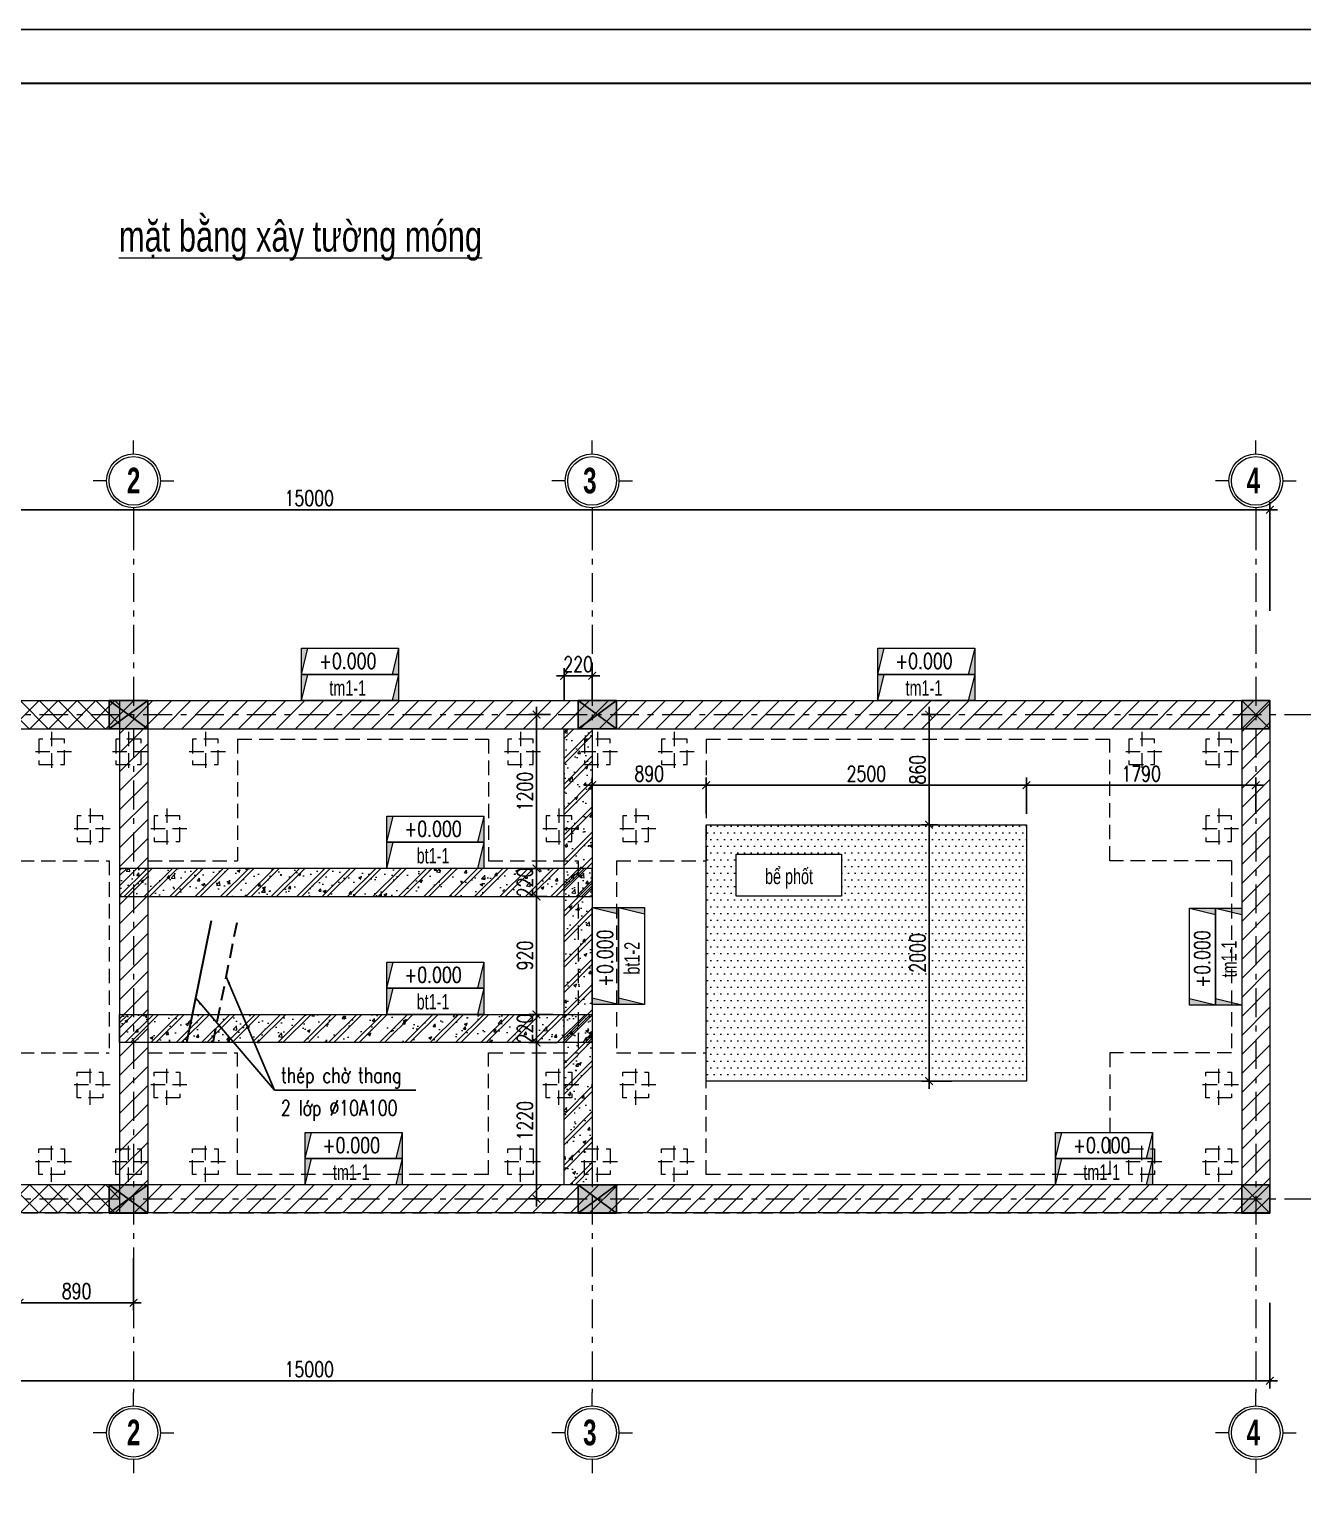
# Model space of a CAD drawing. Extents: x -2098986 to 943, y -1296280 to 73591.
# Drawn here: x -1694594 to -1684656, y -1066013 to -1054523 of the extents above; entities that cross this region are included whole.
import ezdxf
from ezdxf.enums import TextEntityAlignment as Align

# ---------------------------------------------------------------- set-up
doc = ezdxf.new("R2010")
doc.units = 0
doc.header["$LTSCALE"] = 150
doc.header["$PDMODE"] = 35
for name, pattern in [('_Tim', [9, 5, -1.5, 1, -1.5]), ('HIDDEN', [0.375, 0.25, -0.125]), ('KC.QDC A3$0$CONTINOUS', [0])]:
    doc.linetypes.add(name, pattern=pattern)
doc.layers.get('0').update_dxf_attribs({"lineweight": 18})
doc.layers.get('Defpoints').update_dxf_attribs({"lineweight": 18})
for name, color, linetype, lineweight in [('05.Text', 253, 'Continuous', 18), ('11.Khung bo', 32, 'Continuous', 50), ('12.Khung', 36, 'Continuous', 25), ('LS-CAT', 30, 'Continuous', 20), ('LS-DIM', 251, 'Continuous', 13), ('LS-HATCH', 147, 'Continuous', 9), ('LS-TEXT', 60, 'Continuous', 20), ('LS-THAY', 7, 'Continuous', 20), ('LS-THEP', 3, 'Continuous', 35), ('LS-TRUC', 108, '_Tim', 9)]:
    doc.layers.add(name, color=color, linetype=linetype, lineweight=lineweight)
for name, color, linetype in [('DIM', 1, 'Continuous'), ('HATCH', 8, 'Continuous'), ('LS-COC', 11, 'Continuous')]:
    doc.layers.add(name, color=color, linetype=linetype)
doc.layers.add('Tpl_Bound', color=1, linetype='Continuous', plot=False)
doc.styles.add('AVANTHB', font='')
doc.styles.add('KCVN-LEADER', font='vnromadi.shx', dxfattribs={"width": 0.7, "height": 4})
doc.styles.add('vnsimpli', font='vnsimli.shx', dxfattribs={"width": 0.75})
doc.styles.get('AVANTHB').set_extended_font_data('.VnAvantH', bold=True)
doc.dimstyles.new('D100(120)', dxfattribs={"dimtxt": 120, "dimasz": 60, "dimexe": 60, "dimexo": 0, "dimgap": 30, "dimtad": 1, "dimdec": 0, "dimdsep": 46, "dimtxsty": 'vnsimpli', "dimblk": 'ARCHTICK', "dimcen": 0, "dimdle": 60, "dimclrd": 256, "dimclre": 256, "dimclrt": 60, "dimadec": 0, "dimazin": 0, "dimtfac": 1, "dimtdec": 0, "dimtix": 1, "dimtmove": 0, "dimatfit": 3, "dimfxl": 1, "dimarcsym": 0})
pattern_1 = [(50, (290922.91, 0.77), (236.69586, -20.708205), [24.75, -272.25]), (355, (290922.91, 0.77), (-45.78794, 248.223404), [19.8, -217.8]), (100.4514, (290942.64, -0.95), (190.908096, 227.51505), [21.034263, -231.376897]), (46.1842, (290922.9, 66.77), (352.189546, -54.621275), [37.125, -408.375]), (96.6356, (290952.26, 62.22), (308.438693, 321.4589), [31.551395, -347.06529]), (351.1842, (290922.9, 66.77), (308.43844, 321.45914), [29.7, -326.7]), (21, (290955.91, 50.27), (196.979327, -132.864234), [24.75, -272.25]), (326, (290955.91, 50.27), (80.29406, 239.299515), [19.8, -217.8]), (71.4514, (290972.33, 39.2), (277.273467, 106.435064), [21.034263, -231.376897]), (37.5, (290922.91, 0.77), (4.0127523, 109.8549718), [0, -215.16, 0, -221.1, 0, -218.625]), (7.5, (290922.91, 0.77), (86.8129474, 130.155865), [0, -126.06, 0, -210.21, 0, -83.325]), (327.5, (290849.32, 0.77), (176.161404, -7.4431077), [0, -82.5, 0, -257.4, 0, -341.55]), (317.5, (290816.32, 0.77), (192.451436, 33.034644), [0, -107.25, 0, -170.94, 0, -242.55]), (45, (290922.91, 0.77), (-99.171726, 99.171726), []), (45, (290922.91, 41.2), (-99.171726, 99.171726), [])]

# ---------------------------------------------------------------- blocks, each defined once
blk = doc.blocks.new('100')
at = {"layer": '11.Khung bo', "const_width": 26.7}
blk.add_lwpolyline([(1860913, -945240), (1860913, -916940), (1896063, -916940), (1896063, -945240)], close=True, dxfattribs=at)
blk.add_lwpolyline([(1860913, -945240), (1860913, -916940), (1896063, -916940), (1896063, -945240)], close=True, dxfattribs=at)
blk.add_lwpolyline([(1860913, -945240), (1860913, -916940), (1896063, -916940), (1896063, -945240)], close=True, dxfattribs=at)
at = {"layer": '12.Khung'}
blk.add_lwpolyline([(1901579, -945940), (1901579, -916240), (1859580, -916240), (1859580, -945940)], close=True, dxfattribs=at)
blk.add_lwpolyline([(1901579, -945940), (1901579, -916240), (1859580, -916240), (1859580, -945940)], close=True, dxfattribs=at)
blk.add_lwpolyline([(1901579, -945940), (1901579, -916240), (1859580, -916240), (1859580, -945940)], close=True, dxfattribs=at)
blk = doc.blocks.new('DANHTRUC')
for p, q in [((980383, -947347), (980383, -947137)), ((979963, -947767), (979753, -947767)), ((980803, -947767), (981013, -947767)), ((980383, -948187), (980383, -948397))]:
    blk.add_line(p, q)
for radius in [420, 380]:
    blk.add_circle((980383, -947767), radius)
blk = doc.blocks.new('_ArchTick')
at = {"layer": 'DIM', "color": 0, "const_width": 0.15}
blk.add_lwpolyline([(-0.5, -0.5), (0.5, 0.5)], dxfattribs=at)
blk = doc.blocks.new('*D734')
at = {"layer": 'Defpoints', "color": 0, "transparency": 16777216}
for p in [(-1939457, -1050604), (-1939457, -1051394), (-1924457, -1051394)]:
    blk.add_point(p, dxfattribs=at)
at = {"layer": 'LS-DIM', "lineweight": -2, "transparency": 16777216}
for p, q in [((-1924397, -1050604), (-1939517, -1050604)), ((-1939457, -1051394), (-1939457, -1050544)), ((-1924457, -1051394), (-1924457, -1050544))]:
    blk.add_line(p, q, dxfattribs=at)
at = {"layer": 'LS-DIM', "lineweight": -2, "transparency": 16777216, "xscale": 60, "yscale": 60, "zscale": 60, "rotation": 180}
blk.add_blockref('_ArchTick', (-1939457, -1050604), dxfattribs=at)
at = {"layer": 'LS-DIM', "lineweight": -2, "transparency": 16777216, "xscale": 60, "yscale": 60, "zscale": 60}
blk.add_blockref('_ArchTick', (-1924457, -1050604), dxfattribs=at)
at = {"layer": 'LS-DIM', "color": 60, "transparency": 16777216, "insert": (-1931956, -1050514), "char_height": 120, "attachment_point": 5, "style": 'vnsimpli'}
blk.add_mtext('15000', dxfattribs=at)
blk = doc.blocks.new('*D744')
at = {"layer": 'Defpoints', "color": 0, "transparency": 16777216}
for p in [(-1939457, -1056794), (-1924457, -1056794), (-1939457, -1057404)]:
    blk.add_point(p, dxfattribs=at)
at = {"layer": 'LS-DIM', "lineweight": -2, "transparency": 16777216}
for p, q in [((-1939457, -1056794), (-1939457, -1057464)), ((-1924457, -1056794), (-1924457, -1057464)), ((-1924397, -1057404), (-1939517, -1057404))]:
    blk.add_line(p, q, dxfattribs=at)
at = {"layer": 'LS-DIM', "lineweight": -2, "transparency": 16777216, "xscale": 60, "yscale": 60, "zscale": 60, "rotation": 180}
blk.add_blockref('_ArchTick', (-1939457, -1057404), dxfattribs=at)
at = {"layer": 'LS-DIM', "lineweight": -2, "transparency": 16777216, "xscale": 60, "yscale": 60, "zscale": 60}
blk.add_blockref('_ArchTick', (-1924457, -1057404), dxfattribs=at)
at = {"layer": 'LS-DIM', "color": 60, "transparency": 16777216, "insert": (-1931956, -1057314), "char_height": 120, "attachment_point": 5, "style": 'vnsimpli'}
blk.add_mtext('15000', dxfattribs=at)
blk = doc.blocks.new('cot MB')
at = {"layer": 'LS-DIM'}
for points in [[(122684, -484996), (122601, -484996), (122601, -485336)], [(123863, -484996), (123780, -485336), (123863, -485336)]]:
    blk.add_hatch(color=256, dxfattribs=at).paths.add_polyline_path(points)
for p, q in [((122601, -485336), (122684, -484996)), ((123863, -484996), (123780, -485336))]:
    blk.add_line(p, q, dxfattribs=at)
blk.add_lwpolyline([(122601, -484996), (123863, -484996), (123863, -485336), (122601, -485336)], close=True, dxfattribs=at)
blk = doc.blocks.new('*D916')
at = {"layer": 'Defpoints', "color": 0, "transparency": 16777216}
for p in [(-1690527, -1059871), (-1690636, -1061071), (-1690527, -1061071)]:
    blk.add_point(p, dxfattribs=at)
at = {"layer": 'LS-DIM', "linetype": 'KC.QDC A3$0$CONTINOUS', "lineweight": -2, "transparency": 16777216}
blk.add_line((-1690527, -1059871), (-1690696, -1059871), dxfattribs=at)
at = {"layer": 'LS-DIM', "linetype": 'Continuous', "lineweight": -2, "transparency": 16777216}
blk.add_line((-1690636, -1059811), (-1690636, -1061131), dxfattribs=at)
at = {"layer": 'LS-DIM', "lineweight": -2, "transparency": 16777216}
blk.add_line((-1690527, -1061071), (-1690696, -1061071), dxfattribs=at)
at = {"layer": 'LS-DIM', "lineweight": -2, "transparency": 16777216, "xscale": 60, "yscale": 60, "zscale": 60}
for p, rotation in [((-1690636, -1059871), 90), ((-1690636, -1061071), 270)]:
    blk.add_blockref('_ArchTick', p, dxfattribs=dict(at, rotation=rotation))
at = {"layer": 'LS-DIM', "color": 60, "transparency": 16777216, "insert": (-1690726, -1060471), "char_height": 120, "attachment_point": 5, "rotation": 90, "style": 'vnsimpli'}
blk.add_mtext('1200', dxfattribs=at)
blk = doc.blocks.new('*D917')
at = {"layer": 'Defpoints', "color": 0, "transparency": 16777216}
for p in [(-1690527, -1061071), (-1690636, -1061291), (-1690553, -1061291)]:
    blk.add_point(p, dxfattribs=at)
at = {"layer": 'LS-DIM', "linetype": 'KC.QDC A3$0$CONTINOUS', "lineweight": -2, "transparency": 16777216}
blk.add_line((-1690527, -1061071), (-1690696, -1061071), dxfattribs=at)
at = {"layer": 'LS-DIM', "linetype": 'Continuous', "lineweight": -2, "transparency": 16777216}
for p, q in [((-1690636, -1061071), (-1690636, -1061011)), ((-1690636, -1061071), (-1690636, -1061291)), ((-1690636, -1061291), (-1690636, -1061351))]:
    blk.add_line(p, q, dxfattribs=at)
at = {"layer": 'LS-DIM', "lineweight": -2, "transparency": 16777216}
blk.add_line((-1690553, -1061291), (-1690696, -1061291), dxfattribs=at)
at = {"layer": 'LS-DIM', "lineweight": -2, "transparency": 16777216, "xscale": 60, "yscale": 60, "zscale": 60}
for p, rotation in [((-1690636, -1061071), 270), ((-1690636, -1061291), 90)]:
    blk.add_blockref('_ArchTick', p, dxfattribs=dict(at, rotation=rotation))
at = {"layer": 'LS-DIM', "color": 60, "transparency": 16777216, "insert": (-1690726, -1061181), "char_height": 120, "attachment_point": 5, "rotation": 90, "style": 'vnsimpli'}
blk.add_mtext('220', dxfattribs=at)
blk = doc.blocks.new('*D918')
at = {"layer": 'Defpoints', "color": 0, "transparency": 16777216}
for p in [(-1690553, -1061291), (-1690636, -1062211), (-1690506, -1062211)]:
    blk.add_point(p, dxfattribs=at)
at = {"layer": 'LS-DIM', "linetype": 'KC.QDC A3$0$CONTINOUS', "lineweight": -2, "transparency": 16777216}
blk.add_line((-1690553, -1061291), (-1690696, -1061291), dxfattribs=at)
at = {"layer": 'LS-DIM', "linetype": 'Continuous', "lineweight": -2, "transparency": 16777216}
blk.add_line((-1690636, -1061231), (-1690636, -1062271), dxfattribs=at)
at = {"layer": 'LS-DIM', "lineweight": -2, "transparency": 16777216}
blk.add_line((-1690506, -1062211), (-1690696, -1062211), dxfattribs=at)
at = {"layer": 'LS-DIM', "lineweight": -2, "transparency": 16777216, "xscale": 60, "yscale": 60, "zscale": 60}
for p, rotation in [((-1690636, -1061291), 90), ((-1690636, -1062211), 270)]:
    blk.add_blockref('_ArchTick', p, dxfattribs=dict(at, rotation=rotation))
at = {"layer": 'LS-DIM', "color": 60, "transparency": 16777216, "insert": (-1690726, -1061751), "char_height": 120, "attachment_point": 5, "rotation": 90, "style": 'vnsimpli'}
blk.add_mtext('920', dxfattribs=at)
blk = doc.blocks.new('*D919')
at = {"layer": 'Defpoints', "color": 0, "transparency": 16777216}
for p in [(-1690506, -1062211), (-1690636, -1062431), (-1690474, -1062431)]:
    blk.add_point(p, dxfattribs=at)
at = {"layer": 'LS-DIM', "linetype": 'KC.QDC A3$0$CONTINOUS', "lineweight": -2, "transparency": 16777216}
blk.add_line((-1690506, -1062211), (-1690696, -1062211), dxfattribs=at)
at = {"layer": 'LS-DIM', "linetype": 'Continuous', "lineweight": -2, "transparency": 16777216}
for p, q in [((-1690636, -1062211), (-1690636, -1062151)), ((-1690636, -1062211), (-1690636, -1062431)), ((-1690636, -1062431), (-1690636, -1062491))]:
    blk.add_line(p, q, dxfattribs=at)
at = {"layer": 'LS-DIM', "lineweight": -2, "transparency": 16777216}
blk.add_line((-1690474, -1062431), (-1690696, -1062431), dxfattribs=at)
at = {"layer": 'LS-DIM', "lineweight": -2, "transparency": 16777216, "xscale": 60, "yscale": 60, "zscale": 60}
for p, rotation in [((-1690636, -1062211), 270), ((-1690636, -1062431), 90)]:
    blk.add_blockref('_ArchTick', p, dxfattribs=dict(at, rotation=rotation))
at = {"layer": 'LS-DIM', "color": 60, "transparency": 16777216, "insert": (-1690726, -1062321), "char_height": 120, "attachment_point": 5, "rotation": 90, "style": 'vnsimpli'}
blk.add_mtext('220', dxfattribs=at)
blk = doc.blocks.new('*D920')
at = {"layer": 'Defpoints', "color": 0, "transparency": 16777216}
for p in [(-1690474, -1062431), (-1690636, -1063651), (-1690430, -1063651)]:
    blk.add_point(p, dxfattribs=at)
at = {"layer": 'LS-DIM', "linetype": 'KC.QDC A3$0$CONTINOUS', "lineweight": -2, "transparency": 16777216}
blk.add_line((-1690474, -1062431), (-1690696, -1062431), dxfattribs=at)
at = {"layer": 'LS-DIM', "linetype": 'Continuous', "lineweight": -2, "transparency": 16777216}
blk.add_line((-1690636, -1062371), (-1690636, -1063711), dxfattribs=at)
at = {"layer": 'LS-DIM', "lineweight": -2, "transparency": 16777216}
blk.add_line((-1690430, -1063651), (-1690696, -1063651), dxfattribs=at)
at = {"layer": 'LS-DIM', "lineweight": -2, "transparency": 16777216, "xscale": 60, "yscale": 60, "zscale": 60}
for p, rotation in [((-1690636, -1062431), 90), ((-1690636, -1063651), 270)]:
    blk.add_blockref('_ArchTick', p, dxfattribs=dict(at, rotation=rotation))
at = {"layer": 'LS-DIM', "color": 60, "transparency": 16777216, "insert": (-1690726, -1063041), "char_height": 120, "attachment_point": 5, "rotation": 90, "style": 'vnsimpli'}
blk.add_mtext('1220', dxfattribs=at)
blk = doc.blocks.new('*D922')
at = {"layer": 'Defpoints', "color": 0, "transparency": 16777216}
for p in [(-1694671, -1064114), (-1693781, -1064114), (-1693781, -1064461)]:
    blk.add_point(p, dxfattribs=at)
at = {"layer": 'LS-DIM', "linetype": 'KC.QDC A3$0$CONTINOUS', "lineweight": -2, "transparency": 16777216}
blk.add_line((-1694671, -1064114), (-1694671, -1064521), dxfattribs=at)
at = {"layer": 'LS-DIM', "lineweight": -2, "transparency": 16777216}
blk.add_line((-1693781, -1064114), (-1693781, -1064521), dxfattribs=at)
at = {"layer": 'LS-DIM', "linetype": 'Continuous', "lineweight": -2, "transparency": 16777216}
blk.add_line((-1694731, -1064461), (-1693721, -1064461), dxfattribs=at)
at = {"layer": 'LS-DIM', "lineweight": -2, "transparency": 16777216, "xscale": 60, "yscale": 60, "zscale": 60, "rotation": 180}
blk.add_blockref('_ArchTick', (-1694671, -1064461), dxfattribs=at)
at = {"layer": 'LS-DIM', "lineweight": -2, "transparency": 16777216, "xscale": 60, "yscale": 60, "zscale": 60}
blk.add_blockref('_ArchTick', (-1693781, -1064461), dxfattribs=at)
at = {"layer": 'LS-DIM', "color": 60, "transparency": 16777216, "insert": (-1694226, -1064371), "char_height": 120, "attachment_point": 5, "style": 'vnsimpli'}
blk.add_mtext('890', dxfattribs=at)
blk = doc.blocks.new('*D925')
at = {"layer": 'Defpoints', "color": 0, "transparency": 16777216}
for p in [(-1689311, -1060422), (-1690201, -1060644), (-1689311, -1060644)]:
    blk.add_point(p, dxfattribs=at)
at = {"layer": 'LS-DIM', "linetype": 'KC.QDC A3$0$CONTINOUS', "lineweight": -2, "transparency": 16777216}
blk.add_line((-1690201, -1060644), (-1690201, -1060362), dxfattribs=at)
at = {"layer": 'LS-DIM', "lineweight": -2, "transparency": 16777216}
blk.add_line((-1689311, -1060644), (-1689311, -1060362), dxfattribs=at)
at = {"layer": 'LS-DIM', "linetype": 'Continuous', "lineweight": -2, "transparency": 16777216}
blk.add_line((-1690261, -1060422), (-1689251, -1060422), dxfattribs=at)
at = {"layer": 'LS-DIM', "lineweight": -2, "transparency": 16777216, "xscale": 60, "yscale": 60, "zscale": 60, "rotation": 180}
blk.add_blockref('_ArchTick', (-1690201, -1060422), dxfattribs=at)
at = {"layer": 'LS-DIM', "lineweight": -2, "transparency": 16777216, "xscale": 60, "yscale": 60, "zscale": 60}
blk.add_blockref('_ArchTick', (-1689311, -1060422), dxfattribs=at)
at = {"layer": 'LS-DIM', "color": 60, "transparency": 16777216, "insert": (-1689756, -1060332), "char_height": 120, "attachment_point": 5, "style": 'vnsimpli'}
blk.add_mtext('890', dxfattribs=at)
blk = doc.blocks.new('*D926')
at = {"layer": 'Defpoints', "color": 0, "transparency": 16777216}
for p in [(-1686811, -1060422), (-1689311, -1060644), (-1686811, -1060644)]:
    blk.add_point(p, dxfattribs=at)
at = {"layer": 'LS-DIM', "linetype": 'KC.QDC A3$0$CONTINOUS', "lineweight": -2, "transparency": 16777216}
blk.add_line((-1689311, -1060644), (-1689311, -1060362), dxfattribs=at)
at = {"layer": 'LS-DIM', "lineweight": -2, "transparency": 16777216}
blk.add_line((-1686811, -1060644), (-1686811, -1060362), dxfattribs=at)
at = {"layer": 'LS-DIM', "linetype": 'Continuous', "lineweight": -2, "transparency": 16777216}
blk.add_line((-1689371, -1060422), (-1686751, -1060422), dxfattribs=at)
at = {"layer": 'LS-DIM', "lineweight": -2, "transparency": 16777216, "xscale": 60, "yscale": 60, "zscale": 60, "rotation": 180}
blk.add_blockref('_ArchTick', (-1689311, -1060422), dxfattribs=at)
at = {"layer": 'LS-DIM', "lineweight": -2, "transparency": 16777216, "xscale": 60, "yscale": 60, "zscale": 60}
blk.add_blockref('_ArchTick', (-1686811, -1060422), dxfattribs=at)
at = {"layer": 'LS-DIM', "color": 60, "transparency": 16777216, "insert": (-1688061, -1060332), "char_height": 120, "attachment_point": 5, "style": 'vnsimpli'}
blk.add_mtext('2500', dxfattribs=at)
blk = doc.blocks.new('*D927')
at = {"layer": 'Defpoints', "color": 0, "transparency": 16777216}
for p in [(-1685021, -1060422), (-1686811, -1060644), (-1685021, -1060644)]:
    blk.add_point(p, dxfattribs=at)
at = {"layer": 'LS-DIM', "linetype": 'KC.QDC A3$0$CONTINOUS', "lineweight": -2, "transparency": 16777216}
blk.add_line((-1686811, -1060644), (-1686811, -1060362), dxfattribs=at)
at = {"layer": 'LS-DIM', "lineweight": -2, "transparency": 16777216}
blk.add_line((-1685021, -1060644), (-1685021, -1060362), dxfattribs=at)
at = {"layer": 'LS-DIM', "linetype": 'Continuous', "lineweight": -2, "transparency": 16777216}
blk.add_line((-1686871, -1060422), (-1684961, -1060422), dxfattribs=at)
at = {"layer": 'LS-DIM', "lineweight": -2, "transparency": 16777216, "xscale": 60, "yscale": 60, "zscale": 60, "rotation": 180}
blk.add_blockref('_ArchTick', (-1686811, -1060422), dxfattribs=at)
at = {"layer": 'LS-DIM', "lineweight": -2, "transparency": 16777216, "xscale": 60, "yscale": 60, "zscale": 60}
blk.add_blockref('_ArchTick', (-1685021, -1060422), dxfattribs=at)
at = {"layer": 'LS-DIM', "color": 60, "transparency": 16777216, "insert": (-1685916, -1060332), "char_height": 120, "attachment_point": 5, "style": 'vnsimpli'}
blk.add_mtext('1790', dxfattribs=at)
blk = doc.blocks.new('*D928')
at = {"layer": 'Defpoints', "color": 0, "transparency": 16777216}
for p in [(-1687503, -1059871), (-1687571, -1060731), (-1687503, -1060731)]:
    blk.add_point(p, dxfattribs=at)
at = {"layer": 'LS-DIM', "linetype": 'KC.QDC A3$0$CONTINOUS', "lineweight": -2, "transparency": 16777216}
blk.add_line((-1687503, -1059871), (-1687631, -1059871), dxfattribs=at)
at = {"layer": 'LS-DIM', "linetype": 'Continuous', "lineweight": -2, "transparency": 16777216}
blk.add_line((-1687571, -1059811), (-1687571, -1060791), dxfattribs=at)
at = {"layer": 'LS-DIM', "lineweight": -2, "transparency": 16777216}
blk.add_line((-1687503, -1060731), (-1687631, -1060731), dxfattribs=at)
at = {"layer": 'LS-DIM', "lineweight": -2, "transparency": 16777216, "xscale": 60, "yscale": 60, "zscale": 60}
for p, rotation in [((-1687571, -1059871), 90), ((-1687571, -1060731), 270)]:
    blk.add_blockref('_ArchTick', p, dxfattribs=dict(at, rotation=rotation))
at = {"layer": 'LS-DIM', "color": 60, "transparency": 16777216, "insert": (-1687661, -1060301), "char_height": 120, "attachment_point": 5, "rotation": 90, "style": 'vnsimpli'}
blk.add_mtext('860', dxfattribs=at)
blk = doc.blocks.new('*D929')
at = {"layer": 'Defpoints', "color": 0, "transparency": 16777216}
for p in [(-1687503, -1060731), (-1687571, -1062731), (-1687394, -1062731)]:
    blk.add_point(p, dxfattribs=at)
at = {"layer": 'LS-DIM', "linetype": 'Continuous', "lineweight": -2, "transparency": 16777216}
blk.add_line((-1687571, -1060671), (-1687571, -1062791), dxfattribs=at)
at = {"layer": 'LS-DIM', "linetype": 'KC.QDC A3$0$CONTINOUS', "lineweight": -2, "transparency": 16777216}
blk.add_line((-1687503, -1060731), (-1687631, -1060731), dxfattribs=at)
at = {"layer": 'LS-DIM', "lineweight": -2, "transparency": 16777216}
blk.add_line((-1687394, -1062731), (-1687631, -1062731), dxfattribs=at)
at = {"layer": 'LS-DIM', "lineweight": -2, "transparency": 16777216, "xscale": 60, "yscale": 60, "zscale": 60}
for p, rotation in [((-1687571, -1060731), 90), ((-1687571, -1062731), 270)]:
    blk.add_blockref('_ArchTick', p, dxfattribs=dict(at, rotation=rotation))
at = {"layer": 'LS-DIM', "color": 60, "transparency": 16777216, "insert": (-1687661, -1061731), "char_height": 120, "attachment_point": 5, "rotation": 90, "style": 'vnsimpli'}
blk.add_mtext('2000', dxfattribs=at)
blk = doc.blocks.new('*D1224')
at = {"layer": 'Defpoints', "color": 0, "transparency": 16777216}
for p in [(-1690201, -1059568), (-1690421, -1059761), (-1690201, -1059761)]:
    blk.add_point(p, dxfattribs=at)
at = {"layer": 'LS-DIM', "linetype": 'Continuous', "lineweight": -2, "transparency": 16777216}
for p, q in [((-1690421, -1059568), (-1690481, -1059568)), ((-1690421, -1059568), (-1690201, -1059568)), ((-1690201, -1059568), (-1690141, -1059568))]:
    blk.add_line(p, q, dxfattribs=at)
at = {"layer": 'LS-DIM', "linetype": 'KC.QDC A3$0$CONTINOUS', "lineweight": -2, "transparency": 16777216}
blk.add_line((-1690421, -1059761), (-1690421, -1059508), dxfattribs=at)
at = {"layer": 'LS-DIM', "lineweight": -2, "transparency": 16777216}
blk.add_line((-1690201, -1059761), (-1690201, -1059508), dxfattribs=at)
at = {"layer": 'LS-DIM', "lineweight": -2, "transparency": 16777216, "xscale": 60, "yscale": 60, "zscale": 60}
blk.add_blockref('_ArchTick', (-1690421, -1059568), dxfattribs=at)
at = {"layer": 'LS-DIM', "lineweight": -2, "transparency": 16777216, "xscale": 60, "yscale": 60, "zscale": 60, "rotation": 180}
blk.add_blockref('_ArchTick', (-1690201, -1059568), dxfattribs=at)
at = {"layer": 'LS-DIM', "color": 60, "transparency": 16777216, "insert": (-1690311, -1059478), "char_height": 120, "attachment_point": 5, "style": 'vnsimpli'}
blk.add_mtext('220', dxfattribs=at)
blk = doc.blocks.new('qqqe213123213')
at = {"layer": 'HATCH'}
h = blk.add_hatch(color=256, dxfattribs=at)
h.dxf.hatch_style = 1
h.paths.add_polyline_path([(-1933517, -1052314), (-1933217, -1052314), (-1933217, -1052094), (-1933517, -1052094)])
h = blk.add_hatch(color=256, dxfattribs=at)
h.dxf.hatch_style = 1
h.paths.add_polyline_path([(-1929857, -1052314), (-1929557, -1052314), (-1929557, -1052094), (-1929857, -1052094)])
h = blk.add_hatch(color=256, dxfattribs=at)
h.dxf.hatch_style = 1
h.paths.add_polyline_path([(-1924677, -1052314), (-1924457, -1052314), (-1924457, -1052094), (-1924677, -1052094)])
h = blk.add_hatch(color=256, dxfattribs=at)
h.dxf.hatch_style = 1
h.paths.add_polyline_path([(-1933517, -1056094), (-1933217, -1056094), (-1933217, -1055874), (-1933517, -1055874)])
h = blk.add_hatch(color=256, dxfattribs=at)
h.dxf.hatch_style = 1
h.paths.add_polyline_path([(-1929857, -1056094), (-1929557, -1056094), (-1929557, -1055874), (-1929857, -1055874)])
h = blk.add_hatch(color=256, dxfattribs=at)
h.dxf.hatch_style = 1
h.paths.add_polyline_path([(-1924677, -1056094), (-1924457, -1056094), (-1924457, -1055874), (-1924677, -1055874)])
at = {"layer": 'DIM'}
for p, q in [((-1933517, -1052094), (-1933217, -1052314)), ((-1933517, -1052314), (-1933217, -1052094)), ((-1929857, -1052094), (-1929557, -1052314)), ((-1929857, -1052314), (-1929557, -1052094)), ((-1924677, -1052094), (-1924457, -1052314)), ((-1924677, -1052314), (-1924457, -1052094)), ((-1933517, -1055874), (-1933217, -1056094)), ((-1933517, -1056094), (-1933217, -1055874)), ((-1929857, -1055874), (-1929557, -1056094)), ((-1929857, -1056094), (-1929557, -1055874)), ((-1924677, -1055874), (-1924457, -1056094)), ((-1924677, -1056094), (-1924457, -1055874))]:
    blk.add_line(p, q, dxfattribs=at)
for points in [[(-1933517, -1052314), (-1933217, -1052314), (-1933217, -1052094), (-1933517, -1052094)], [(-1929857, -1052314), (-1929557, -1052314), (-1929557, -1052094), (-1929857, -1052094)], [(-1924677, -1052314), (-1924457, -1052314), (-1924457, -1052094), (-1924677, -1052094)], [(-1933517, -1056094), (-1933217, -1056094), (-1933217, -1055874), (-1933517, -1055874)], [(-1929857, -1056094), (-1929557, -1056094), (-1929557, -1055874), (-1929857, -1055874)], [(-1924677, -1056094), (-1924457, -1056094), (-1924457, -1055874), (-1924677, -1055874)]]:
    blk.add_lwpolyline(points, close=True, dxfattribs=at)
at = {"layer": 'LS-TRUC', "ltscale": 0.3}
for p, q in [((-1933327, -1050694), (-1933327, -1057494)), ((-1929747, -1050694), (-1929747, -1057494)), ((-1924567, -1050694), (-1924567, -1057494)), ((-1941757, -1052204), (-1923057, -1052204)), ((-1941757, -1055984), (-1923057, -1055984))]:
    blk.add_line(p, q, dxfattribs=at)
at = {"layer": '05.Text', "xscale": 0.5, "yscale": 0.5, "zscale": 0.5}
for p in [(-2423519.7, -576495.7), (-2419939.7, -576495.7), (-2414758.7, -576495.7), (-2423519.7, -583925.7), (-2419939.7, -583925.7), (-2414758.7, -583925.7)]:
    blk.add_blockref('DANHTRUC', p, dxfattribs=at)
at = {"layer": '05.Text', "style": 'AVANTHB', "width": 0.7}
for s, p in [('2', (-1933378.8, -1050476.7)), ('3', (-1929817.8, -1050476.7)), ('4', (-1924637.8, -1050476.7)), ('2', (-1933378.8, -1057906.7)), ('3', (-1929817.8, -1057906.7)), ('4', (-1924637.8, -1057906.7))]:
    blk.add_text(s, height=200, dxfattribs=at).set_placement(p)
at = {"layer": 'LS-DIM'}
for base, p1, p2, picture, middle in [((-1939457, -1050604), (-1924457, -1051394), (-1939457, -1051394), '*D734', (-1931956, -1050604)), ((-1939457, -1057404), (-1924457, -1056794), (-1939457, -1056794), '*D744', (-1931956, -1057404))]:
    dim = blk.add_linear_dim(base=base, p1=p1, p2=p2, dimstyle='D100(120)', dxfattribs=at)
    dim.commit()
    dim.dimension.update_dxf_attribs({"geometry": picture, "text_midpoint": middle, "dimtype": 128})
blk = doc.blocks.new('qqwe213213123')
at = {"layer": 'LS-DIM', "linetype": 'HIDDEN', "ltscale": 3}
for p, q in [((-1694421, -1060005), (-1694421, -1060318)), ((-1693821, -1060005), (-1693821, -1060318)), ((-1693221, -1060005), (-1693221, -1060318)), ((-1690761, -1060005), (-1690761, -1060318)), ((-1690161, -1060005), (-1690161, -1060318)), ((-1689561, -1060005), (-1689561, -1060318)), ((-1685911, -1060005), (-1685911, -1060318)), ((-1685311, -1060005), (-1685311, -1060318)), ((-1692971, -1060062), (-1692971, -1061012)), ((-1692971, -1060062), (-1691011, -1060062)), ((-1691011, -1060062), (-1691011, -1061012)), ((-1689311, -1060062), (-1689311, -1061012)), ((-1689311, -1060062), (-1686161, -1060062)), ((-1686161, -1061012), (-1686161, -1060062)), ((-1694265, -1060162), (-1694577, -1060162)), ((-1693665, -1060162), (-1693977, -1060162)), ((-1693065, -1060162), (-1693377, -1060162)), ((-1690605, -1060162), (-1690917, -1060162)), ((-1690005, -1060162), (-1690317, -1060162)), ((-1689405, -1060162), (-1689717, -1060162)), ((-1685755, -1060162), (-1686067, -1060162)), ((-1685155, -1060162), (-1685467, -1060162)), ((-1694121, -1060605), (-1694121, -1060918)), ((-1693521, -1060605), (-1693521, -1060918)), ((-1690461, -1060605), (-1690461, -1060918)), ((-1689861, -1060605), (-1689861, -1060918)), ((-1685311, -1060605), (-1685311, -1060918)), ((-1693965, -1060762), (-1694277, -1060762)), ((-1693365, -1060762), (-1693677, -1060762)), ((-1690305, -1060762), (-1690617, -1060762)), ((-1689705, -1060762), (-1690017, -1060762)), ((-1685155, -1060762), (-1685467, -1060762)), ((-1694671, -1061012), (-1693971, -1061012)), ((-1693971, -1061012), (-1693971, -1062512)), ((-1693671, -1061012), (-1693671, -1062512)), ((-1693671, -1061012), (-1692971, -1061012)), ((-1691011, -1061012), (-1690311, -1061012)), ((-1690311, -1061012), (-1690311, -1062512)), ((-1690011, -1061012), (-1690011, -1062512)), ((-1690011, -1061012), (-1689311, -1061012)), ((-1685211, -1061012), (-1686161, -1061012)), ((-1685211, -1061012), (-1685211, -1062512)), ((-1694671, -1062512), (-1693971, -1062512)), ((-1693671, -1062512), (-1692971, -1062512)), ((-1692971, -1063462), (-1692971, -1062512)), ((-1691011, -1063462), (-1691011, -1062512)), ((-1691011, -1062512), (-1690311, -1062512)), ((-1690011, -1062512), (-1689311, -1062512)), ((-1689311, -1063462), (-1689311, -1062512)), ((-1686161, -1062512), (-1686161, -1063462)), ((-1685211, -1062512), (-1686161, -1062512)), ((-1694121, -1062918), (-1694121, -1062605)), ((-1693521, -1062918), (-1693521, -1062605)), ((-1690461, -1062918), (-1690461, -1062605)), ((-1689861, -1062918), (-1689861, -1062605)), ((-1685311, -1062918), (-1685311, -1062605)), ((-1693965, -1062762), (-1694277, -1062762)), ((-1693365, -1062762), (-1693677, -1062762)), ((-1690305, -1062762), (-1690617, -1062762)), ((-1689705, -1062762), (-1690017, -1062762)), ((-1685155, -1062762), (-1685467, -1062762)), ((-1694421, -1063518), (-1694421, -1063205)), ((-1693821, -1063518), (-1693821, -1063205)), ((-1693221, -1063518), (-1693221, -1063205)), ((-1690761, -1063518), (-1690761, -1063205)), ((-1690161, -1063518), (-1690161, -1063205)), ((-1689561, -1063518), (-1689561, -1063205)), ((-1685911, -1063518), (-1685911, -1063205)), ((-1685311, -1063518), (-1685311, -1063205)), ((-1694265, -1063362), (-1694577, -1063362)), ((-1693665, -1063362), (-1693977, -1063362)), ((-1693065, -1063362), (-1693377, -1063362)), ((-1690605, -1063362), (-1690917, -1063362)), ((-1690005, -1063362), (-1690317, -1063362)), ((-1689405, -1063362), (-1689717, -1063362)), ((-1685755, -1063362), (-1686067, -1063362)), ((-1685155, -1063362), (-1685467, -1063362)), ((-1691011, -1063462), (-1692971, -1063462)), ((-1686161, -1063462), (-1689311, -1063462))]:
    blk.add_line(p, q, dxfattribs=at)
for points in [[(-1699911, -1059762), (-1684911, -1059762), (-1684911, -1063762), (-1699911, -1063762)], [(-1694521, -1060062), (-1694521, -1060262), (-1694321, -1060262), (-1694321, -1060062)], [(-1693921, -1060062), (-1693921, -1060262), (-1693721, -1060262), (-1693721, -1060062)], [(-1693321, -1060062), (-1693321, -1060262), (-1693121, -1060262), (-1693121, -1060062)], [(-1690861, -1060062), (-1690861, -1060262), (-1690661, -1060262), (-1690661, -1060062)], [(-1690261, -1060062), (-1690261, -1060262), (-1690061, -1060262), (-1690061, -1060062)], [(-1689661, -1060062), (-1689661, -1060262), (-1689461, -1060262), (-1689461, -1060062)], [(-1686011, -1060062), (-1686011, -1060262), (-1685811, -1060262), (-1685811, -1060062)], [(-1685411, -1060062), (-1685411, -1060262), (-1685211, -1060262), (-1685211, -1060062)], [(-1694221, -1060662), (-1694221, -1060862), (-1694021, -1060862), (-1694021, -1060662)], [(-1693621, -1060662), (-1693621, -1060862), (-1693421, -1060862), (-1693421, -1060662)], [(-1690561, -1060662), (-1690561, -1060862), (-1690361, -1060862), (-1690361, -1060662)], [(-1689961, -1060662), (-1689961, -1060862), (-1689761, -1060862), (-1689761, -1060662)], [(-1685411, -1060662), (-1685411, -1060862), (-1685211, -1060862), (-1685211, -1060662)], [(-1694221, -1062862), (-1694221, -1062662), (-1694021, -1062662), (-1694021, -1062862)], [(-1693621, -1062862), (-1693621, -1062662), (-1693421, -1062662), (-1693421, -1062862)], [(-1690561, -1062862), (-1690561, -1062662), (-1690361, -1062662), (-1690361, -1062862)], [(-1689961, -1062862), (-1689961, -1062662), (-1689761, -1062662), (-1689761, -1062862)], [(-1685411, -1062862), (-1685411, -1062662), (-1685211, -1062662), (-1685211, -1062862)], [(-1694521, -1063462), (-1694521, -1063262), (-1694321, -1063262), (-1694321, -1063462)], [(-1693921, -1063462), (-1693921, -1063262), (-1693721, -1063262), (-1693721, -1063462)], [(-1693321, -1063462), (-1693321, -1063262), (-1693121, -1063262), (-1693121, -1063462)], [(-1690861, -1063462), (-1690861, -1063262), (-1690661, -1063262), (-1690661, -1063462)], [(-1690261, -1063462), (-1690261, -1063262), (-1690061, -1063262), (-1690061, -1063462)], [(-1689661, -1063462), (-1689661, -1063262), (-1689461, -1063262), (-1689461, -1063462)], [(-1686011, -1063462), (-1686011, -1063262), (-1685811, -1063262), (-1685811, -1063462)], [(-1685411, -1063462), (-1685411, -1063262), (-1685211, -1063262), (-1685211, -1063462)]]:
    blk.add_lwpolyline(points, close=True, dxfattribs=at)
at = {"layer": 'DIM'}
blk.add_blockref('qqqe213123213', (239546, -7668), dxfattribs=at)

msp = doc.modelspace()

# ---------------------------------------------------------------- hatches: boundary and pattern name
at = {"layer": 'LS-DIM'}
h = msp.add_hatch(dxfattribs=at)
h.set_pattern_fill('BT-01', color=256, scale=33, pattern_type=2)
h.set_pattern_definition([(50, (364732, 49990), (236.69586, -20.708205), [24.75, -272.25]), (355, (364732, 49990), (-45.78794, 248.223404), [19.8, -217.8]), (100.4514, (364751.72, 49988.27), (190.908096, 227.51505), [21.034263, -231.376897]), (46.1842, (364732, 50056), (352.189546, -54.621275), [37.125, -408.375]), (96.6356, (364761.35, 50051.45), (308.438693, 321.458897), [31.551395, -347.06529]), (351.1842, (364732, 50056), (308.43844, 321.45914), [29.7, -326.7]), (21, (364765, 50039.5), (196.979327, -132.864234), [24.75, -272.25]), (326, (364765, 50039.5), (80.29406, 239.299515), [19.8, -217.8]), (71.4514, (364781.41, 50028.43), (277.273467, 106.435064), [21.034263, -231.376897]), (37.5, (364732, 49990), (4.0127523, 109.8549718), [0, -215.16, 0, -221.1, 0, -218.625]), (7.5, (364732, 49990), (86.8129474, 130.155865), [0, -126.06, 0, -210.21, 0, -83.325]), (327.5, (364658.41, 49990), (176.161404, -7.4431077), [0, -82.5, 0, -257.4, 0, -341.55]), (317.5, (364625.41, 49990), (192.451436, 33.034644), [0, -107.25, 0, -170.94, 0, -242.55]), (45, (364732, 49990), (-99.171726, 99.171726), []), (45, (364732, 50030.43), (-99.171726, 99.171726), [])])
h.paths.add_polyline_path([(-1690201.1, -1059980.8), (-1690201.1, -1063540.8), (-1690421.1, -1063540.8), (-1690421.1, -1059980.8)])
h = msp.add_hatch(dxfattribs=at)
h.set_pattern_fill('BT-01', color=256, scale=33, pattern_type=2)
h.set_pattern_definition(pattern_1)
h.paths.add_polyline_path([(-1693891.1, -1061070.8), (-1693891.1, -1061290.8), (-1690201.1, -1061290.8), (-1690201.1, -1061070.8)])
h = msp.add_hatch(dxfattribs=at)
h.set_pattern_fill('BT-01', color=256, scale=33, pattern_type=2)
h.set_pattern_definition(pattern_1)
h.paths.add_polyline_path([(-1693891.1, -1062430.8), (-1693891.1, -1062210.8), (-1690201.1, -1062210.8), (-1690201.1, -1062430.8)])
at = {"layer": 'LS-HATCH'}
h = msp.add_hatch(dxfattribs=at)
h.set_pattern_fill('ANSI37', color=256, scale=33)
h.set_pattern_definition([(45, (364732, 49990), (-74.087113, 74.087113), []), (135, (364732, 49990), (-74.087113, -74.087113), [])])
h.paths.add_polyline_path([(-1699691.1, -1059980.8), (-1693891.1, -1059980.8), (-1693891.1, -1059760.8), (-1699911.1, -1059760.8), (-1699911.1, -1063760.8), (-1693891.1, -1063760.8), (-1693891.1, -1063540.8), (-1699691.1, -1063540.8)])
h = msp.add_hatch(dxfattribs=at)
h.set_pattern_fill('ANSI31', color=256, scale=33)
h.set_pattern_definition([(45, (364732, 49990), (-74.087113, 74.087113), [])])
h.paths.add_polyline_path([(-1693891.1, -1059760.8), (-1693891.1, -1063760.8), (-1684911.1, -1063760.8), (-1684911.1, -1059760.8)])
h.paths.add_polyline_path([(-1693671.1, -1059980.8), (-1693671.1, -1063540.8), (-1685131.1, -1063540.8), (-1685131.1, -1059980.8)], flags=16)
h.paths.add_polyline_path([(-1689311.1, -1060730.8), (-1686811.1, -1060730.8), (-1686811.1, -1062730.8), (-1689311.1, -1062730.8)], flags=0)
h.paths.add_polyline_path([(-1689077.1, -1060960.2), (-1688256.1, -1060960.2), (-1688256.1, -1061289.2), (-1689077.1, -1061289.2)], flags=0)
h = msp.add_hatch(dxfattribs=at)
h.set_pattern_fill('DOTS', color=256, scale=33)
h.set_pattern_definition([(0, (290972.914, 0.774), (26.19375, 52.3875), [0, -52.3875])])
h.paths.add_polyline_path([(-1689311.1, -1060730.8), (-1686811.1, -1060730.8), (-1686811.1, -1062730.8), (-1689311.1, -1062730.8)])
h.paths.add_polyline_path([(-1689077.1, -1060960.2), (-1688256.1, -1060960.2), (-1688256.1, -1061289.2), (-1689077.1, -1061289.2)], flags=16)

# ---------------------------------------------------------------- linework, layer by layer
at = {"layer": 'LS-CAT'}
for points in [[(-1690201.1, -1059980.8), (-1690201.1, -1063540.8), (-1690421.1, -1063540.8), (-1690421.1, -1059980.8), (-1690201.1, -1059980.8)], [(-1693891.1, -1062430.8), (-1693891.1, -1062210.8), (-1690201.1, -1062210.8), (-1690201.1, -1062430.8), (-1693891.1, -1062430.8)]]:
    msp.add_lwpolyline(points, dxfattribs=at)
msp.add_lwpolyline([(-1693891.1, -1061070.8), (-1693891.1, -1061290.8), (-1690201.1, -1061290.8), (-1690201.1, -1061070.8)], close=True, dxfattribs=at)
at = {"layer": 'LS-THAY'}
for p, q in [((-1693891.1, -1059760.8), (-1693891.1, -1063760.8)), ((-1693671.1, -1059980.8), (-1693671.1, -1063540.8)), ((-1685131.1, -1059980.8), (-1685131.1, -1063540.8))]:
    msp.add_line(p, q, dxfattribs=at)
for points in [[(-1699911.1, -1059760.8), (-1684911.1, -1059760.8), (-1684911.1, -1063760.8), (-1699911.1, -1063760.8)], [(-1689311.1, -1060730.8), (-1686811.1, -1060730.8), (-1686811.1, -1062730.8), (-1689311.1, -1062730.8)], [(-1689077.1, -1060960.2), (-1688256.1, -1060960.2), (-1688256.1, -1061289.2), (-1689077.1, -1061289.2)]]:
    msp.add_lwpolyline(points, close=True, dxfattribs=at)
for points in [[(-1693891.1, -1063540.8), (-1699691.1, -1063540.8), (-1699691.1, -1059980.8), (-1693891.1, -1059980.8)], [(-1693671.1, -1059980.8), (-1685131.1, -1059980.8)], [(-1685131.1, -1063540.8), (-1693671.1, -1063540.8)]]:
    msp.add_lwpolyline(points, dxfattribs=at)
at = {"layer": 'LS-THEP'}
msp.add_line((-1693365.1, -1062430.8), (-1693174.1, -1061478.2), dxfattribs=at)
at = {"layer": 'LS-THEP', "linetype": 'HIDDEN', "ltscale": 3}
msp.add_line((-1693161.1, -1062430.8), (-1692970.1, -1061478.2), dxfattribs=at)
at = {"layer": 'Tpl_Bound', "color": 1}
msp.add_lwpolyline([(-1704166.5, -1072342.5), (-1704166.5, -1054522.5), (-1678966.5, -1054522.5), (-1678966.5, -1072342.5)], close=True, dxfattribs=at)

# ---------------------------------------------------------------- block references
at = {"layer": '05.Text', "xscale": 0.6000055114637588, "yscale": 0.6000055114637588, "zscale": 0.6000055114637588}
msp.add_blockref('100', (-2819924.5, -504773.4), dxfattribs=at)
at = {"layer": 'LS-COC'}
msp.add_blockref('qqwe213213123', (0, 0.8), dxfattribs=at)
at = {"layer": 'LS-DIM', "xscale": 0.5999999998603016, "yscale": 0.5999999998603016, "zscale": 0.5999999998603016}
for p in [(-1766031.2, -768354.9), (-1761533.2, -768354.9), (-1766031.2, -768559.2), (-1761533.2, -768559.2), (-1765365.2, -769664.9), (-1765365.2, -769869.2), (-1765365.2, -770804.9), (-1765365.2, -771009.2), (-1766003.2, -772134.9), (-1760145.2, -772134.9), (-1766003.2, -772339.2), (-1760145.2, -772339.2)]:
    msp.add_blockref('cot MB', p, dxfattribs=at)
at = {"layer": 'LS-DIM', "xscale": 0.5999999998603016, "yscale": 0.5999999998603016, "zscale": 0.5999999998603016, "rotation": 90}
for p in [(-1981198.5, -1135694.2), (-1980994.3, -1135694.2), (-1976537, -1135700), (-1976332.7, -1135700)]:
    msp.add_blockref('cot MB', p, dxfattribs=at)

# ---------------------------------------------------------------- texts
at = {"layer": 'LS-TEXT', "style": 'KCVN-LEADER', "width": 0.75}
msp.add_text('%%UmÆt b»ng x©y t\xadêng mãng', height=240, dxfattribs=at).set_placement((-1692478.7, -1056256.1), align=Align.CENTER)
at = {"layer": 'LS-TEXT', "color": 60, "style": 'vnsimpli', "width": 0.75}
for s, p in [('+0.000', (-1692333.2, -1059512.2)), ('+0.000', (-1687835.2, -1059512.2)), ('+0.000', (-1691667.2, -1060822.2)), ('+0.000', (-1691667.2, -1061962.2)), ('thÐp chê thang', (-1692631.2, -1062746.2)), ('2 líp `10A100', (-1692631.2, -1063001.2)), ('+0.000', (-1692305.2, -1063292.2)), ('+0.000', (-1686447.2, -1063292.2))]:
    msp.add_text(s, height=120, dxfattribs=at).set_placement(p)
at = {"layer": 'LS-TEXT', "color": 60, "style": 'KCVN-LEADER', "width": 0.7}
for s, p in [('tm1-1', (-1692109.7, -1059722.4)), ('tm1-1', (-1687611.7, -1059722.4)), ('bt1-1', (-1691443.7, -1061032.4)), ('bÓ phèt', (-1688664.7, -1061193.8)), ('bt1-1', (-1691443.7, -1062172.4)), ('tm1-1', (-1692081.7, -1063502.4)), ('tm1-1', (-1686223.7, -1063502.4))]:
    msp.add_text(s, height=120, dxfattribs=at).set_placement(p, align=Align.CENTER)
at = {"layer": 'LS-TEXT', "color": 60, "style": 'vnsimpli', "width": 0.75}
for p in [(-1690041.2, -1061996.2), (-1685379.7, -1062002)]:
    msp.add_text('+0.000', height=120, rotation=90, dxfattribs=at).set_placement(p)
at = {"layer": 'LS-TEXT', "color": 60, "style": 'KCVN-LEADER', "width": 0.7}
for s, p in [('tm1-1', (-1685169.5, -1061778.4)), ('bt1-2', (-1689831, -1061772.6))]:
    msp.add_text(s, height=120, rotation=90, dxfattribs=at).set_placement(p, align=Align.CENTER)

# ---------------------------------------------------------------- dimensions: what is measured, and where the dimension line sits
at = {"layer": 'LS-DIM'}
for base, p1, p2, override, picture, middle in [((-1690201.1, -1059568), (-1690421.1, -1059760.8), (-1690201.1, -1059760.8), {"dimfxl": 100, "dimarcsym": 1}, '*D1224', (-1690311.1, -1059478)), ((-1689311.1, -1060422.2), (-1690201.1, -1060643.8), (-1689311.1, -1060643.8), {"dimfxl": 100, "dimarcsym": 1}, '*D925', (-1689756.1, -1060332.2)), ((-1686811.1, -1060422.2), (-1689311.1, -1060643.8), (-1686811.1, -1060643.8), {"dimtmove": 1, "dimfxl": 100, "dimarcsym": 1}, '*D926', (-1688061.1, -1060332.2)), ((-1685021.1, -1060422.2), (-1686811.1, -1060643.8), (-1685021.1, -1060643.8), {"dimtmove": 1, "dimfxl": 100, "dimarcsym": 1}, '*D927', (-1685916.1, -1060332.2)), ((-1693781.1, -1064460.8), (-1694671.1, -1064114.2), (-1693781.1, -1064114.2), {"dimtmove": 1, "dimfxl": 100, "dimarcsym": 1}, '*D922', (-1694226.1, -1064370.8))]:
    dim = msp.add_linear_dim(base=base, p1=p1, p2=p2, dimstyle='D100(120)', override=override, dxfattribs=at)
    dim.commit()
    dim.dimension.update_dxf_attribs({"geometry": picture, "text_midpoint": middle})
for base, p1, p2, override, picture, middle in [((-1690636.1, -1061070.8), (-1690527.1, -1059870.8), (-1690527.1, -1061070.8), {"dimfxl": 100, "dimarcsym": 1}, '*D916', (-1690726.1, -1060470.8)), ((-1687571.1, -1060730.8), (-1687503.1, -1059870.8), (-1687503.1, -1060730.8), {"dimfxl": 100, "dimarcsym": 1}, '*D928', (-1687661.1, -1060300.8)), ((-1687571.1, -1062730.8), (-1687503.1, -1060730.8), (-1687394.1, -1062730.8), {"dimtmove": 1, "dimfxl": 100, "dimarcsym": 1}, '*D929', (-1687661.1, -1061730.8)), ((-1690636.1, -1061290.8), (-1690527.1, -1061070.8), (-1690553.1, -1061290.8), {"dimtmove": 1, "dimfxl": 100, "dimarcsym": 1}, '*D917', (-1690726.1, -1061180.8)), ((-1690636.1, -1062210.8), (-1690553.1, -1061290.8), (-1690506.1, -1062210.8), {"dimtmove": 1, "dimfxl": 100, "dimarcsym": 1}, '*D918', (-1690726.1, -1061750.8)), ((-1690636.1, -1062430.8), (-1690506.1, -1062210.8), (-1690474.1, -1062430.8), {"dimtmove": 1, "dimfxl": 100, "dimarcsym": 1}, '*D919', (-1690726.1, -1062320.8)), ((-1690636.1, -1063650.8), (-1690474.1, -1062430.8), (-1690430.1, -1063650.8), {"dimtmove": 1, "dimfxl": 100, "dimarcsym": 1}, '*D920', (-1690726.1, -1063040.8))]:
    dim = msp.add_linear_dim(base=base, p1=p1, p2=p2, angle=90, dimstyle='D100(120)', override=override, dxfattribs=at)
    dim.commit()
    dim.dimension.update_dxf_attribs({"geometry": picture, "text_midpoint": middle})

# ---------------------------------------------------------------- leaders
for points in [[(-1693058, -1061916.6), (-1692682.1, -1062803.2), (-1691577.1, -1062803.2)], [(-1693295.8, -1062085.1), (-1692682.1, -1062803.2)]]:
    msp.add_leader(points, dimstyle='D100(120)', override={"dimgap": 30, "dimtad": 0, "dimfxl": 100, "dimarcsym": 1}, dxfattribs=at)

doc.saveas('drawing.dxf')
